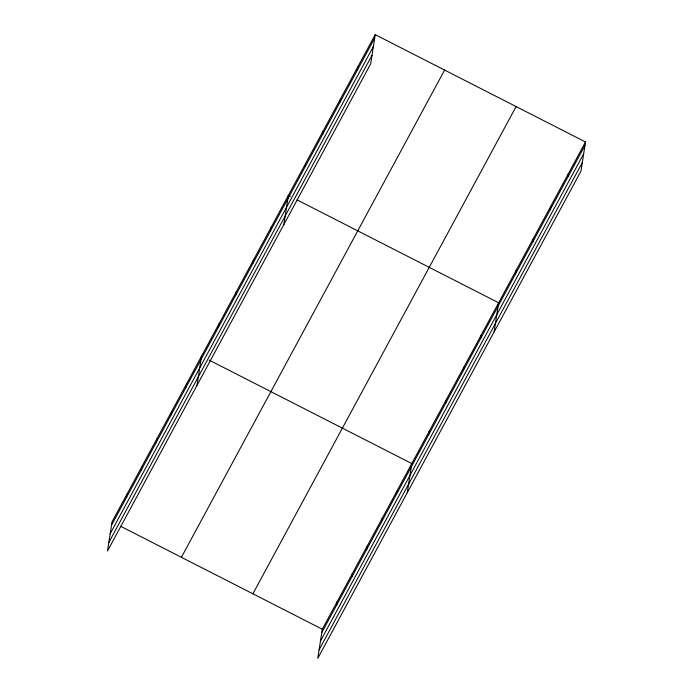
<?xml version="1.0" encoding="UTF-8"?>
<svg xmlns="http://www.w3.org/2000/svg" width="693" height="693" viewBox="0 0 693 693"><rect width="100%" height="100%" fill="white"/><g stroke="black" fill="none" stroke-linecap="round" stroke-linejoin="round"><path stroke-width="1.04" d="M126.403 497.643L126.932 494.265M141.32 470.036L141.848 466.658M156.237 442.429L156.757 439.05M171.154 414.812L171.673 411.443M186.062 387.205L186.59 383.827M196.994 385.351L201.498 356.219M218.347 327.442L218.875 324.064M235.724 295.279L236.244 291.909M253.092 263.123L253.612 259.745M270.461 230.968L270.989 227.59M283.844 224.567L288.357 195.435L290.289 196.422M305.206 166.658L305.726 163.279M322.574 134.494L323.103 131.124M339.951 102.339L340.471 98.96M357.319 70.184L357.839 66.805M375.216 34.65L370.703 63.782L107.502 551.013L112.015 521.881L375.216 34.65L585.498 141.987L580.985 171.119L317.784 658.35L322.297 629.218L585.498 141.987M336.685 604.98L337.214 601.611M351.602 577.373L352.122 573.995M366.519 549.766L367.039 546.387M381.436 522.158L381.956 518.78M396.344 494.542L396.872 491.172M407.276 492.697L411.781 463.556L209.217 360.152M428.629 434.78L429.158 431.401M446.006 402.624L446.526 399.246M463.374 370.46L463.894 367.091M480.743 338.305L481.271 334.936M494.126 331.904L498.639 302.772L297.028 199.861M515.488 273.995L516.008 270.616M532.856 241.84L533.385 238.461M550.233 209.676L550.753 206.306M567.602 177.521L568.121 174.151M111.495 525.251L374.688 38.028M110.178 533.757L373.371 46.526M108.818 542.506L372.02 55.284M181.41 557.302L444.603 70.071M252.902 593.797L516.103 106.566M321.777 632.596L584.97 145.365M320.461 641.094L583.653 153.863M319.101 649.852L582.302 162.621M120.686 526.308L322.297 629.218"/></g></svg>
